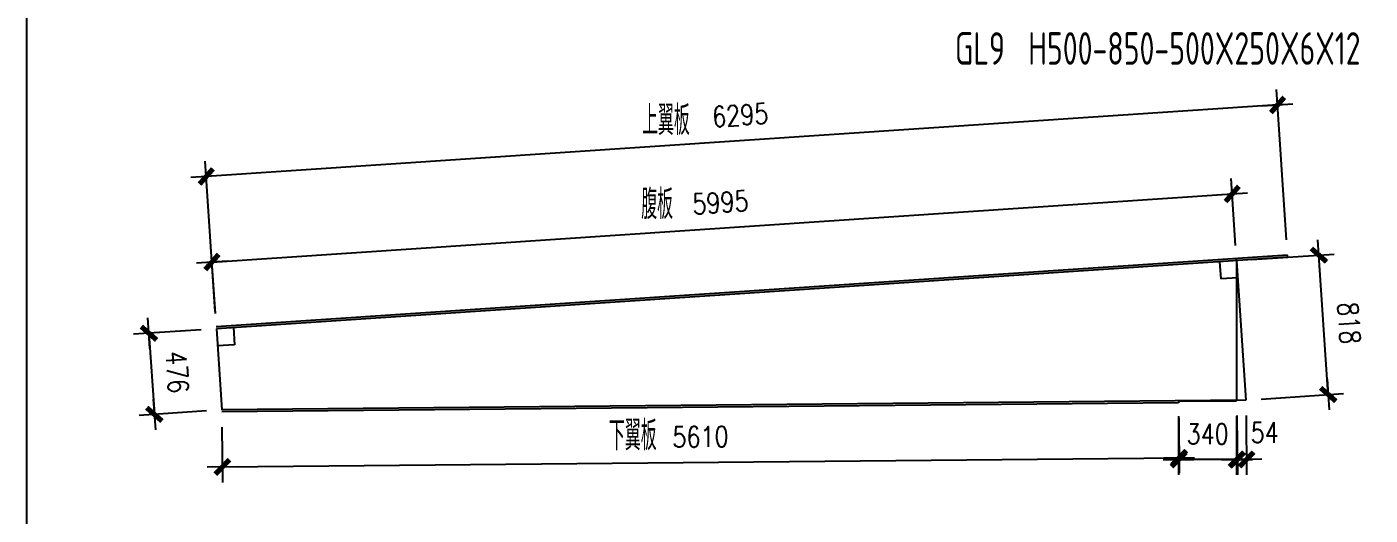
# Model space of a CAD drawing. Header units: millimetres. Extents: x 2451220 to 4527627, y -5186613 to -1639140.
# Drawn here: x 2500480 to 2508355, y -1804297 to -1801438 of the extents above; entities that cross this region are included whole.
import ezdxf

# ---------------------------------------------------------------- set-up
doc = ezdxf.new("R2010")
doc.units = ezdxf.units.MM
doc.header["$LTSCALE"] = 1000
doc.header["$PDMODE"] = 34
doc.layers.add('钢架', color=7, linetype='Continuous', lineweight=25)
doc.styles.add('DIM_FONT', font='simplex.shx', dxfattribs={"width": 0.8, "bigfont": 'hztxt.shx'})
doc.styles.add('hz', font='gbenor.shx', dxfattribs={"width": 0.75, "height": 100, "bigfont": 'gbcbig.shx'})
doc.styles.add('TSSD_Label', font='Tssdeng.shx', dxfattribs={"width": 0.7, "bigfont": 'hztxt.shx'})
doc.dimstyles.new('WGH(1)', dxfattribs={"dimscale": 1.2, "dimtxt": 100, "dimasz": 0.5, "dimexe": 75, "dimexo": 75, "dimgap": 75, "dimtad": 1, "dimdec": 0, "dimzin": 0, "dimdsep": 46, "dimtxsty": 'DIM_FONT', "dimblk1": '_DIMX', "dimblk2": '_DIMX', "dimsah": 1, "dimcen": 0.09, "dimclrd": 3, "dimclre": 3, "dimclrt": 7, "dimadec": 0, "dimazin": 0, "dimtfac": 1, "dimtdec": 0, "dimtix": 1, "dimtmove": 2, "dimatfit": 3, "dimldrblk": '_DIMX', "dimfxl": 1, "dimtolj": 1, "dimtzin": 0, "dimarcsym": 0})

# ---------------------------------------------------------------- blocks, each defined once
blk = doc.blocks.new('_DIMX')
blk.add_line((-150, 0), (150, 0))
at = {"const_width": 50}
blk.add_lwpolyline([(-70, -70), (70, 70)], dxfattribs=at)
blk = doc.blocks.new('*D3117')
at = {"color": 3, "lineweight": -2}
for p, q in [((2507232.6, -1803717.5), (2507232.6, -1804062.2)), ((2507572.6, -1803717.5), (2507572.6, -1804062.2)), ((2507232, -1803972.2), (2507231.4, -1803972.2)), ((2507572.6, -1803972.2), (2507232.6, -1803972.2)), ((2507573.2, -1803972.2), (2507573.8, -1803972.2))]:
    blk.add_line(p, q, dxfattribs=at)
at = {"layer": 'Defpoints', "color": 0}
for p in [(2507232.6, -1803627.5), (2507572.6, -1803627.5), (2507232.6, -1803972.2)]:
    blk.add_point(p, dxfattribs=at)
at = {"color": 3, "lineweight": -2, "xscale": 0.6, "yscale": 0.6, "zscale": 0.6}
blk.add_blockref('_DIMX', (2507232.6, -1803972.2), dxfattribs=at)
at = {"color": 3, "lineweight": -2, "xscale": 0.6, "yscale": 0.6, "zscale": 0.6, "rotation": 180}
blk.add_blockref('_DIMX', (2507572.6, -1803972.2), dxfattribs=at)
at = {"color": 7, "insert": (2507402.6, -1803822.2), "char_height": 120, "attachment_point": 5, "style": 'DIM_FONT'}
blk.add_mtext('\\A1;340', dxfattribs=at)
blk = doc.blocks.new('*D3118')
at = {"color": 3, "lineweight": -2}
for p, q in [((2501501.6, -1803212.3), (2501106.2, -1803238.6)), ((2501196, -1803233.2), (2501227.6, -1803707)), ((2501533.2, -1803687.2), (2501137.8, -1803713.5))]:
    blk.add_line(p, q, dxfattribs=at)
at = {"layer": 'Defpoints', "color": 0}
for p in [(2501591.4, -1803206.3), (2501623.1, -1803681.2), (2501227.6, -1803707.6)]:
    blk.add_point(p, dxfattribs=at)
at = {"color": 3, "lineweight": -2, "xscale": 0.6, "yscale": 0.6, "zscale": 0.6}
for p, rotation in [((2501196, -1803232.6), 93.8140748343463), ((2501227.6, -1803707.6), 273.8140748343463)]:
    blk.add_blockref('_DIMX', p, dxfattribs=dict(at, rotation=rotation))
at = {"color": 7, "insert": (2501361.5, -1803460.1), "char_height": 120, "attachment_point": 5, "rotation": 273.81407, "style": 'DIM_FONT'}
blk.add_mtext('\\A1;476', dxfattribs=at)
blk = doc.blocks.new('*D3119')
at = {"color": 3, "lineweight": -2}
for p, q in [((2507566.6, -1802717.7), (2507540.6, -1802326.9)), ((2501565.9, -1802815.4), (2507546, -1802416.7)), ((2501585.4, -1803116.5), (2501559.3, -1802725.6))]:
    blk.add_line(p, q, dxfattribs=at)
at = {"layer": 'Defpoints', "color": 0}
for p in [(2507546.6, -1802416.7), (2507572.6, -1802807.5), (2501591.4, -1803206.3)]:
    blk.add_point(p, dxfattribs=at)
at = {"color": 3, "lineweight": -2, "xscale": 0.6, "yscale": 0.6, "zscale": 0.6}
for p, rotation in [((2507546.6, -1802416.7), 3.814074834218407), ((2501565.3, -1802815.4), 183.8140748342184)]:
    blk.add_blockref('_DIMX', p, dxfattribs=dict(at, rotation=rotation))
at = {"color": 7, "insert": (2504546, -1802466.4), "char_height": 120, "attachment_point": 5, "rotation": 3.81407, "style": 'DIM_FONT'}
blk.add_mtext('\\A1;5995', dxfattribs=at)
blk = doc.blocks.new('*D3120')
at = {"color": 3, "lineweight": -2}
for p, q in [((2507865.2, -1802685.8), (2507806.5, -1801805.8)), ((2507811.9, -1801895.6), (2501532.5, -1802314.2)), ((2501584.6, -1803104.5), (2501525.9, -1802224.5))]:
    blk.add_line(p, q, dxfattribs=at)
at = {"layer": 'Defpoints', "color": 0}
for p in [(2501531.9, -1802314.3), (2507871.2, -1802775.6), (2501590.6, -1803194.3)]:
    blk.add_point(p, dxfattribs=at)
at = {"color": 3, "lineweight": -2, "xscale": 0.6, "yscale": 0.6, "zscale": 0.6}
for p, rotation in [((2507812.5, -1801895.6), 3.814074834279939), ((2501531.9, -1802314.3), 183.8140748342799)]:
    blk.add_blockref('_DIMX', p, dxfattribs=dict(at, rotation=rotation))
at = {"color": 7, "insert": (2504662.2, -1801955.3), "char_height": 120, "attachment_point": 5, "rotation": 3.81407, "style": 'DIM_FONT'}
blk.add_mtext('\\A1;6295', dxfattribs=at)
blk = doc.blocks.new('*D3121')
at = {"color": 3, "lineweight": -2}
for p, q in [((2507233.5, -1803729.5), (2507236.6, -1804052)), ((2501624, -1803783.2), (2501627.1, -1804105.7)), ((2501626.9, -1804015.7), (2507235.1, -1803962))]:
    blk.add_line(p, q, dxfattribs=at)
at = {"layer": 'Defpoints', "color": 0}
for p in [(2501623.2, -1803693.2), (2507232.6, -1803639.5), (2507235.7, -1803962)]:
    blk.add_point(p, dxfattribs=at)
at = {"color": 3, "lineweight": -2, "xscale": 0.6, "yscale": 0.6, "zscale": 0.6}
for p, rotation in [((2507235.7, -1803962), 0.5485000773671086), ((2501626.3, -1804015.7), 180.5485000773671)]:
    blk.add_blockref('_DIMX', p, dxfattribs=dict(at, rotation=rotation))
at = {"color": 7, "insert": (2504429.5, -1803838.9), "char_height": 120, "attachment_point": 5, "rotation": 0.5485, "style": 'DIM_FONT'}
blk.add_mtext('\\A1;5610', dxfattribs=at)
blk = doc.blocks.new('*D3122')
at = {"color": 3, "lineweight": -2}
for p, q in [((2507662.4, -1802801.5), (2508145.1, -1802769.4)), ((2508109.7, -1803590.9), (2508055.3, -1802775.9)), ((2507716.8, -1803617.7), (2508199.5, -1803585.6))]:
    blk.add_line(p, q, dxfattribs=at)
at = {"layer": 'Defpoints', "color": 0}
for p in [(2507572.6, -1802807.5), (2508055.3, -1802775.3), (2507627, -1803623.7)]:
    blk.add_point(p, dxfattribs=at)
at = {"color": 3, "lineweight": -2, "xscale": 0.6, "yscale": 0.6, "zscale": 0.6}
for p, rotation in [((2508055.3, -1802775.3), 93.81407483439882), ((2508109.7, -1803591.5), 273.8140748343988)]:
    blk.add_blockref('_DIMX', p, dxfattribs=dict(at, rotation=rotation))
at = {"color": 7, "insert": (2508232.2, -1803173.5), "char_height": 120, "attachment_point": 5, "rotation": 273.81407, "style": 'DIM_FONT'}
blk.add_mtext('\\A1;818', dxfattribs=at)
blk = doc.blocks.new('*D3123')
at = {"color": 3, "lineweight": -2}
for p, q in [((2507573.5, -1803714.2), (2507576.8, -1804062.2)), ((2507627.9, -1803713.7), (2507631.2, -1804061.7)), ((2507575.4, -1803972.2), (2507574.8, -1803972.2)), ((2507576, -1803972.2), (2507630.4, -1803971.7)), ((2507631, -1803971.7), (2507631.6, -1803971.7))]:
    blk.add_line(p, q, dxfattribs=at)
at = {"layer": 'Defpoints', "color": 0}
for p in [(2507572.6, -1803624.2), (2507627, -1803623.7), (2507630.4, -1803971.7)]:
    blk.add_point(p, dxfattribs=at)
at = {"color": 3, "lineweight": -2, "xscale": 0.6, "yscale": 0.6, "zscale": 0.6}
for p, rotation in [((2507576, -1803972.2), 0.5485000771385717), ((2507630.4, -1803971.7), 180.5485000771386)]:
    blk.add_blockref('_DIMX', p, dxfattribs=dict(at, rotation=rotation))
at = {"color": 7, "insert": (2507736.9, -1803814.2), "char_height": 120, "attachment_point": 5, "rotation": 0.5485, "style": 'DIM_FONT'}
blk.add_mtext('\\A1;54', dxfattribs=at)

msp = doc.modelspace()

# ---------------------------------------------------------------- linework, layer by layer
for p, q in [((2507871.2, -1802775.6), (2501590.6, -1803194.3)), ((2507872, -1802787.6), (2501591.4, -1803206.3)), ((2507472.9, -1802814.2), (2507479.5, -1802914)), ((2507572.6, -1802807.5), (2507571.8, -1802795.5)), ((2507572.6, -1802807.5), (2507572.6, -1803627.5)), ((2507572.6, -1802807.5), (2507627, -1803623.7)), ((2507872, -1802787.6), (2507871.2, -1802775.6)), ((2507579.3, -1802907.3), (2507479.5, -1802914)), ((2501591.4, -1803206.3), (2501623.1, -1803681.2)), ((2501691.2, -1803199.6), (2501697.8, -1803299.4)), ((2501697.8, -1803299.4), (2501598, -1803306.1)), ((2507627, -1803623.7), (2501623.1, -1803681.2)), ((2507232.6, -1803639.5), (2501623.2, -1803693.2)), ((2507232.6, -1803627.5), (2507232.7, -1803639.5))]:
    msp.add_line(p, q)
at = {"color": 2}
msp.add_line((2507232.6, -1803627.5), (2507572.6, -1803627.5), dxfattribs=at)
msp.add_lwpolyline([(2500480.2, -1797731), (2516847.2, -1797731), (2516847.2, -1809475.2), (2500480.2, -1809475.2)], close=True)

# ---------------------------------------------------------------- texts
at = {"color": 0, "style": 'TSSD_Label', "width": 0.7}
for s, height, p in [('GL9', 190.69, (2505920.8, -1801659.9)), ('H500-850-500X250X6X12', 190.695, (2506350.5, -1801660))]:
    msp.add_text(s, height=height, dxfattribs=at).set_placement(p)
at = {"layer": '钢架', "lineweight": 13, "char_height": 172.8, "width": 708.175, "attachment_point": 1, "style": 'hz'}
for s, insert in [('上翼板', (2504086.9, -1801898.7)), ('腹板', (2504081.9, -1802390.8)), ('下翼板', (2503892.7, -1803744.8))]:
    msp.add_mtext(s, dxfattribs=dict(at, insert=insert))

# ---------------------------------------------------------------- dimensions: what is measured, and where the dimension line sits
for p1, p2, distance, picture, middle in [((2507871.2, -1802775.6), (2501590.6, -1803194.3), -882, '*D3120', (2504662.2, -1801955.3)), ((2501591.3887, -1803206.2718), (2507572.6303, -1802807.5223), 391.6958, '*D3119', (2504545.9764, -1802466.401)), ((2507627, -1803623.7), (2507572.6, -1802807.5), -483.7, '*D3122', (2508232.2, -1803173.5)), ((2501591.4, -1803206.3), (2501623.1, -1803681.2), -396.3, '*D3118', (2501361.5, -1803460.1)), ((2501623.2, -1803693.2), (2507232.6, -1803639.5), -322.5, '*D3121', (2504429.5, -1803838.9))]:
    dim = msp.add_aligned_dim(p1=p1, p2=p2, distance=distance, dimstyle='WGH(1)')
    dim.commit()
    dim.dimension.update_dxf_attribs({"geometry": picture, "text_midpoint": middle})
dim = msp.add_linear_dim(base=(2507232.6, -1803972.2), p1=(2507572.6, -1803627.5), p2=(2507232.6, -1803627.5), dimstyle='WGH(1)')
dim.commit()
dim.dimension.update_dxf_attribs({"geometry": '*D3117', "text_midpoint": (2507402.6, -1803822.2)})
dim = msp.add_linear_dim(base=(2507630.4, -1803971.7), p1=(2507572.6, -1803624.2), p2=(2507627, -1803623.7), angle=0.5485, dimstyle='WGH(1)')
dim.commit()
dim.dimension.update_dxf_attribs({"geometry": '*D3123', "text_midpoint": (2507736.9, -1803814.2), "dimtype": 161})

doc.saveas('drawing.dxf')
